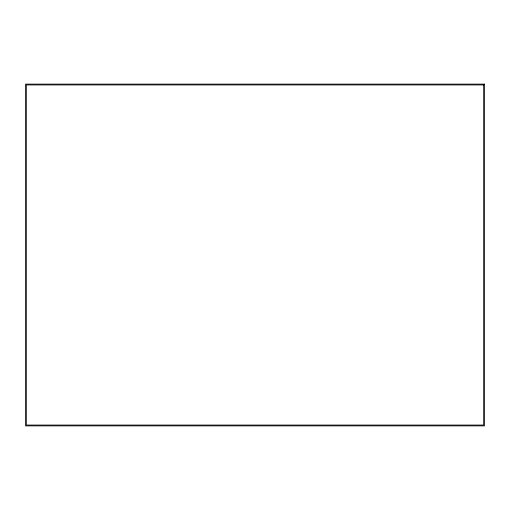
<?xml version="1.0" encoding="UTF-8"?>
<svg xmlns="http://www.w3.org/2000/svg" width="510" height="510" viewBox="0 0 510 510"><rect width="100%" height="100%" fill="white"/><g stroke="black" fill="none" stroke-linecap="round" stroke-linejoin="round"><path stroke-width="0.76" d="M484.5 84.112L25.5 84.112L25.5 425.888L484.5 425.888L484.5 84.112M483.665 84.947L26.335 84.947L26.335 425.053L483.665 425.053L483.665 84.947"/></g></svg>
